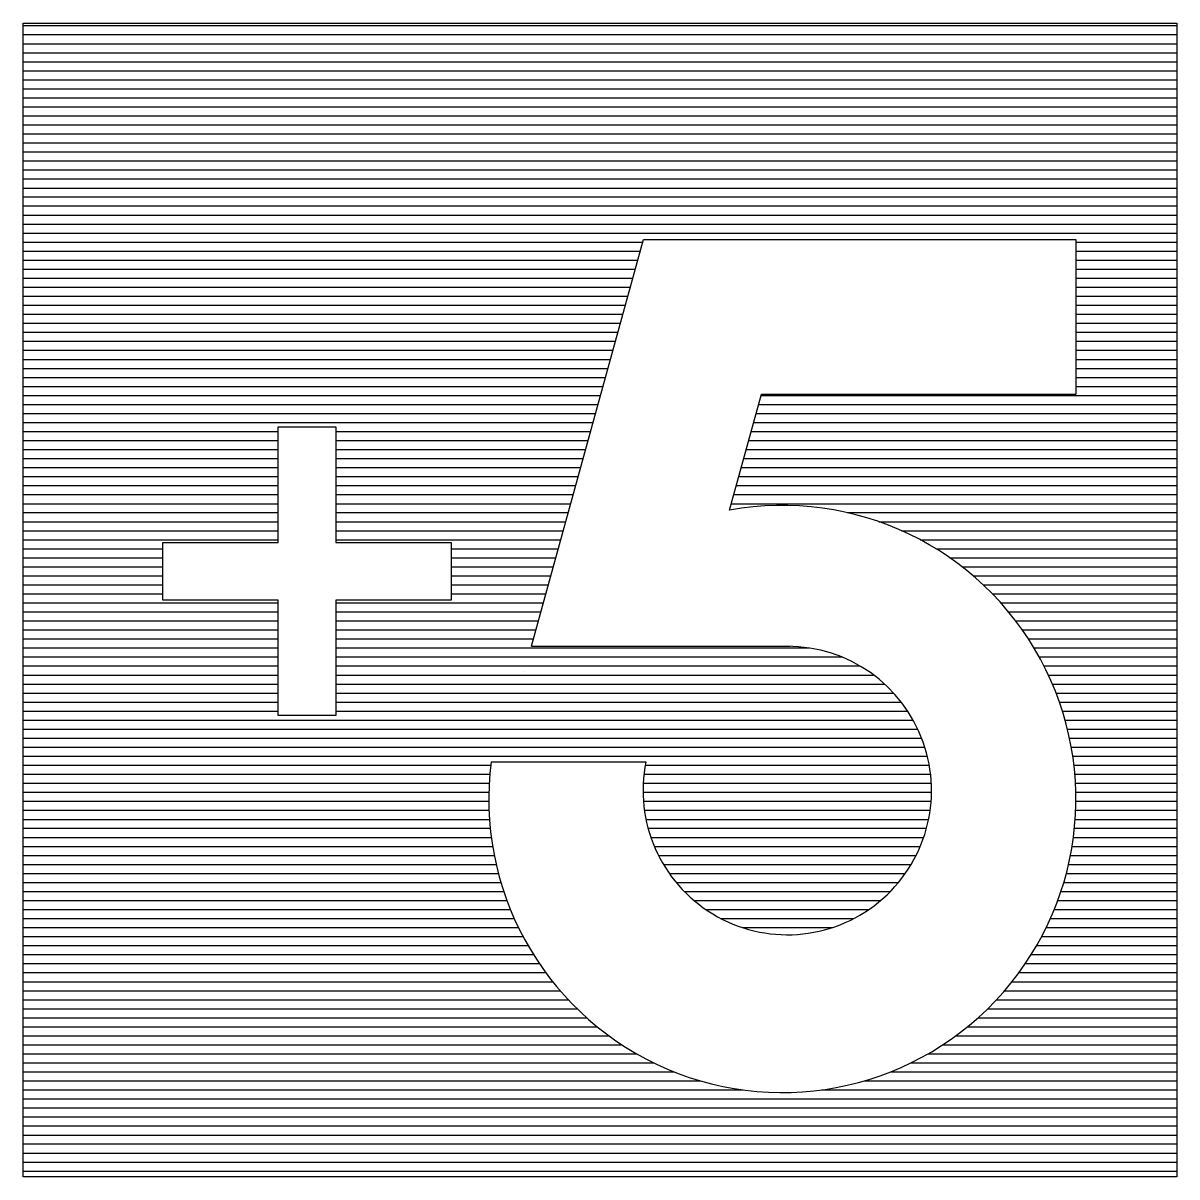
# Model space of a CAD drawing. Header units: millimetres. Extents: x -3 to 2253, y -3 to 1300.
# Drawn here: x 512.47 to 524.47, y 899.22 to 911.22 of the extents above; entities that cross this region are included whole.
import ezdxf

# ---------------------------------------------------------------- set-up
doc = ezdxf.new("R2010")
doc.units = ezdxf.units.MM
doc.layers.add('GROEN', color=3, linetype='Continuous')
doc.layers.add('VEILIG', color=7, linetype='Continuous')

# ---------------------------------------------------------------- blocks, each defined once
blk = doc.blocks.new('*X597')
at = {"color": 0}
for p, q in [((7.47, 6.191), (19.47, 6.191)), ((7.47, 6.097), (19.47, 6.097)), ((7.47, 6.003), (19.47, 6.003)), ((7.47, 5.909), (19.47, 5.909)), ((7.47, 5.816), (19.47, 5.816)), ((7.47, 5.722), (19.47, 5.722)), ((7.47, 5.628), (19.47, 5.628)), ((7.47, 5.534), (19.47, 5.534)), ((7.47, 5.44), (19.47, 5.44)), ((7.47, 5.347), (19.47, 5.347)), ((7.47, 5.253), (19.47, 5.253)), ((7.47, 5.159), (19.47, 5.159)), ((7.47, 5.065), (19.47, 5.065)), ((7.47, 4.971), (19.47, 4.971)), ((7.47, 4.878), (19.47, 4.878)), ((7.47, 4.784), (19.47, 4.784)), ((7.47, 4.69), (19.47, 4.69)), ((7.47, 4.596), (19.47, 4.596)), ((7.47, 4.502), (19.47, 4.502)), ((7.47, 4.409), (19.47, 4.409)), ((7.47, 4.315), (19.47, 4.315)), ((7.47, 4.221), (19.47, 4.221)), ((7.47, 4.127), (19.47, 4.127)), ((7.47, 4.033), (19.47, 4.033)), ((7.47, 3.94), (13.916, 3.94)), ((7.47, 3.846), (13.89, 3.846)), ((18.419, 3.94), (19.47, 3.94)), ((18.419, 3.846), (19.47, 3.846)), ((7.47, 3.752), (13.864, 3.752)), ((18.419, 3.752), (19.47, 3.752)), ((7.47, 3.658), (13.838, 3.658)), ((18.419, 3.658), (19.47, 3.658)), ((7.47, 3.564), (13.813, 3.564)), ((18.419, 3.564), (19.47, 3.564)), ((7.47, 3.471), (13.787, 3.471)), ((7.47, 3.377), (13.761, 3.377)), ((18.419, 3.471), (19.47, 3.471)), ((18.419, 3.377), (19.47, 3.377)), ((7.47, 3.283), (13.735, 3.283)), ((18.419, 3.283), (19.47, 3.283)), ((7.47, 3.189), (13.709, 3.189)), ((18.419, 3.189), (19.47, 3.189)), ((7.47, 3.095), (13.683, 3.095)), ((7.47, 3.002), (13.658, 3.002)), ((18.419, 3.095), (19.47, 3.095)), ((18.419, 3.002), (19.47, 3.002)), ((7.47, 2.908), (13.632, 2.908)), ((18.419, 2.908), (19.47, 2.908)), ((7.47, 2.814), (13.606, 2.814)), ((18.419, 2.814), (19.47, 2.814)), ((7.47, 2.72), (13.58, 2.72)), ((18.419, 2.72), (19.47, 2.72)), ((7.47, 2.626), (13.554, 2.626)), ((7.47, 2.533), (13.528, 2.533)), ((18.419, 2.626), (19.47, 2.626)), ((18.419, 2.533), (19.47, 2.533)), ((7.47, 2.439), (13.503, 2.439)), ((18.419, 2.439), (19.47, 2.439)), ((7.47, 2.345), (13.477, 2.345)), ((15.147, 2.345), (19.47, 2.345)), ((7.47, 2.251), (13.451, 2.251)), ((15.121, 2.251), (19.47, 2.251)), ((7.47, 2.157), (13.425, 2.157)), ((7.47, 2.064), (13.399, 2.064)), ((15.069, 2.064), (19.47, 2.064)), ((15.095, 2.157), (19.47, 2.157)), ((7.47, 1.97), (10.122, 1.97)), ((10.722, 1.97), (13.374, 1.97)), ((15.043, 1.97), (19.47, 1.97)), ((7.47, 1.876), (10.122, 1.876)), ((10.722, 1.876), (13.348, 1.876)), ((15.018, 1.876), (19.47, 1.876)), ((7.47, 1.782), (10.122, 1.782)), ((7.47, 1.688), (10.122, 1.688)), ((10.722, 1.782), (13.322, 1.782)), ((10.722, 1.688), (13.296, 1.688)), ((14.966, 1.688), (19.47, 1.688)), ((14.992, 1.782), (19.47, 1.782)), ((7.47, 1.595), (10.122, 1.595)), ((10.722, 1.595), (13.27, 1.595)), ((14.94, 1.595), (19.47, 1.595)), ((7.47, 1.501), (10.122, 1.501)), ((10.722, 1.501), (13.244, 1.501)), ((14.914, 1.501), (19.47, 1.501)), ((7.47, 1.407), (10.122, 1.407)), ((10.722, 1.407), (13.219, 1.407)), ((14.888, 1.407), (19.47, 1.407)), ((7.47, 1.313), (10.122, 1.313)), ((7.47, 1.219), (10.122, 1.219)), ((10.722, 1.313), (13.193, 1.313)), ((10.722, 1.219), (13.167, 1.219)), ((14.837, 1.219), (19.47, 1.219)), ((14.863, 1.313), (19.47, 1.313)), ((7.47, 1.126), (10.122, 1.126)), ((10.722, 1.126), (13.141, 1.126)), ((16.041, 1.126), (19.47, 1.126)), ((7.47, 1.032), (10.122, 1.032)), ((10.722, 1.032), (13.115, 1.032)), ((16.369, 1.032), (19.47, 1.032)), ((7.47, 0.938), (10.122, 0.938)), ((7.47, 0.844), (10.122, 0.844)), ((10.722, 0.938), (13.089, 0.938)), ((10.722, 0.844), (13.064, 0.844)), ((16.606, 0.938), (19.47, 0.938)), ((16.799, 0.844), (19.47, 0.844)), ((7.47, 0.75), (8.922, 0.75)), ((11.922, 0.75), (13.038, 0.75)), ((16.963, 0.75), (19.47, 0.75)), ((7.47, 0.657), (8.922, 0.657)), ((11.922, 0.657), (13.012, 0.657)), ((17.106, 0.657), (19.47, 0.657)), ((7.47, 0.563), (8.922, 0.563)), ((11.922, 0.563), (12.986, 0.563)), ((17.234, 0.563), (19.47, 0.563)), ((7.47, 0.469), (8.922, 0.469)), ((7.47, 0.375), (8.922, 0.375)), ((11.922, 0.469), (12.96, 0.469)), ((11.922, 0.375), (12.934, 0.375)), ((17.35, 0.469), (19.47, 0.469)), ((17.454, 0.375), (19.47, 0.375)), ((7.47, 0.281), (8.922, 0.281)), ((11.922, 0.281), (12.909, 0.281)), ((17.55, 0.281), (19.47, 0.281)), ((7.47, 0.188), (10.122, 0.188)), ((10.722, 0.188), (12.883, 0.188)), ((17.638, 0.188), (19.47, 0.188)), ((7.47, 0.094), (10.122, 0.094)), ((7.47, 0), (10.122, 0)), ((10.722, 0.094), (12.857, 0.094)), ((10.722, 0), (12.831, 0)), ((17.719, 0.094), (19.47, 0.094)), ((17.793, 0), (19.47, 0)), ((7.47, -0.094), (10.122, -0.094)), ((10.722, -0.094), (12.805, -0.094)), ((17.862, -0.094), (19.47, -0.094)), ((7.47, -0.188), (10.122, -0.188)), ((10.722, -0.188), (12.779, -0.188)), ((17.926, -0.188), (19.47, -0.188)), ((7.47, -0.281), (10.122, -0.281)), ((10.722, -0.281), (15.646, -0.281)), ((17.984, -0.281), (19.47, -0.281)), ((7.47, -0.375), (10.122, -0.375)), ((7.47, -0.469), (10.122, -0.469)), ((10.722, -0.375), (15.985, -0.375)), ((10.722, -0.469), (16.175, -0.469)), ((18.038, -0.375), (19.47, -0.375)), ((18.088, -0.469), (19.47, -0.469)), ((7.47, -0.563), (10.122, -0.563)), ((10.722, -0.563), (16.316, -0.563)), ((18.134, -0.563), (19.47, -0.563)), ((7.47, -0.657), (10.122, -0.657)), ((10.722, -0.657), (16.43, -0.657)), ((18.175, -0.657), (19.47, -0.657)), ((7.47, -0.75), (10.122, -0.75)), ((10.722, -0.75), (16.524, -0.75)), ((18.214, -0.75), (19.47, -0.75)), ((7.47, -0.844), (10.122, -0.844)), ((7.47, -0.938), (10.122, -0.938)), ((10.722, -0.844), (16.603, -0.844)), ((10.722, -0.938), (16.67, -0.938)), ((18.248, -0.844), (19.47, -0.844)), ((18.279, -0.938), (19.47, -0.938)), ((7.47, -1.032), (16.727, -1.032)), ((18.307, -1.032), (19.47, -1.032)), ((7.47, -1.126), (16.775, -1.126)), ((18.332, -1.126), (19.47, -1.126)), ((7.47, -1.219), (16.816, -1.219)), ((7.47, -1.313), (16.849, -1.313)), ((18.353, -1.219), (19.47, -1.219)), ((18.371, -1.313), (19.47, -1.313)), ((7.47, -1.407), (16.875, -1.407)), ((18.387, -1.407), (19.47, -1.407)), ((7.47, -1.501), (12.333, -1.501)), ((13.941, -1.501), (16.895, -1.501)), ((18.399, -1.501), (19.47, -1.501)), ((7.47, -1.595), (12.324, -1.595)), ((13.928, -1.595), (16.908, -1.595)), ((18.408, -1.595), (19.47, -1.595)), ((7.47, -1.688), (12.317, -1.688)), ((7.47, -1.782), (12.314, -1.782)), ((13.918, -1.782), (16.918, -1.782)), ((13.92, -1.688), (16.916, -1.688)), ((18.415, -1.688), (19.47, -1.688)), ((18.418, -1.782), (19.47, -1.782)), ((7.47, -1.876), (12.313, -1.876)), ((13.922, -1.876), (16.914, -1.876)), ((18.419, -1.876), (19.47, -1.876)), ((7.47, -1.97), (12.315, -1.97)), ((13.932, -1.97), (16.904, -1.97)), ((18.417, -1.97), (19.47, -1.97)), ((7.47, -2.064), (12.32, -2.064)), ((7.47, -2.157), (12.328, -2.157)), ((13.948, -2.064), (16.888, -2.064)), ((13.97, -2.157), (16.865, -2.157)), ((18.404, -2.157), (19.47, -2.157)), ((18.412, -2.064), (19.47, -2.064)), ((7.47, -2.251), (12.339, -2.251)), ((13.999, -2.251), (16.837, -2.251)), ((18.393, -2.251), (19.47, -2.251)), ((7.47, -2.345), (12.353, -2.345)), ((14.035, -2.345), (16.801, -2.345)), ((18.379, -2.345), (19.47, -2.345)), ((7.47, -2.439), (12.37, -2.439)), ((14.078, -2.439), (16.758, -2.439)), ((18.362, -2.439), (19.47, -2.439)), ((7.47, -2.533), (12.39, -2.533)), ((7.47, -2.626), (12.413, -2.626)), ((14.13, -2.533), (16.706, -2.533)), ((14.191, -2.626), (16.645, -2.626)), ((18.319, -2.626), (19.47, -2.626)), ((18.342, -2.533), (19.47, -2.533)), ((7.47, -2.72), (12.439, -2.72)), ((14.262, -2.72), (16.574, -2.72)), ((18.293, -2.72), (19.47, -2.72)), ((7.47, -2.814), (12.469, -2.814)), ((14.347, -2.814), (16.489, -2.814)), ((18.264, -2.814), (19.47, -2.814)), ((7.47, -2.908), (12.501, -2.908)), ((14.448, -2.908), (16.388, -2.908)), ((18.231, -2.908), (19.47, -2.908)), ((7.47, -3.002), (12.538, -3.002)), ((7.47, -3.095), (12.578, -3.095)), ((14.57, -3.002), (16.265, -3.002)), ((14.727, -3.095), (16.109, -3.095)), ((18.154, -3.095), (19.47, -3.095)), ((18.194, -3.002), (19.47, -3.002)), ((7.47, -3.189), (12.621, -3.189)), ((14.95, -3.189), (15.886, -3.189)), ((18.111, -3.189), (19.47, -3.189)), ((7.47, -3.283), (12.669, -3.283)), ((18.063, -3.283), (19.47, -3.283)), ((7.47, -3.377), (12.721, -3.377)), ((7.47, -3.471), (12.777, -3.471)), ((17.955, -3.471), (19.47, -3.471)), ((18.011, -3.377), (19.47, -3.377)), ((7.47, -3.564), (12.838, -3.564)), ((17.894, -3.564), (19.47, -3.564)), ((7.47, -3.658), (12.905, -3.658)), ((17.828, -3.658), (19.47, -3.658)), ((7.47, -3.752), (12.976, -3.752)), ((17.756, -3.752), (19.47, -3.752)), ((7.47, -3.846), (13.054, -3.846)), ((7.47, -3.94), (13.138, -3.94)), ((17.594, -3.94), (19.47, -3.94)), ((17.678, -3.846), (19.47, -3.846)), ((7.47, -4.033), (13.23, -4.033)), ((17.502, -4.033), (19.47, -4.033)), ((7.47, -4.127), (13.33, -4.127)), ((17.402, -4.127), (19.47, -4.127)), ((7.47, -4.221), (13.44, -4.221)), ((7.47, -4.315), (13.562, -4.315)), ((17.17, -4.315), (19.47, -4.315)), ((17.292, -4.221), (19.47, -4.221)), ((7.47, -4.409), (13.697, -4.409)), ((17.035, -4.409), (19.47, -4.409)), ((7.47, -4.502), (13.851, -4.502)), ((16.881, -4.502), (19.47, -4.502)), ((7.47, -4.596), (14.028, -4.596)), ((16.704, -4.596), (19.47, -4.596)), ((7.47, -4.69), (14.241, -4.69)), ((7.47, -4.784), (14.514, -4.784)), ((16.218, -4.784), (19.47, -4.784)), ((16.492, -4.69), (19.47, -4.69)), ((7.47, -4.878), (14.958, -4.878)), ((15.774, -4.878), (19.47, -4.878)), ((7.47, -4.971), (19.47, -4.971)), ((7.47, -5.065), (19.47, -5.065)), ((7.47, -5.159), (19.47, -5.159)), ((7.47, -5.253), (19.47, -5.253)), ((7.47, -5.347), (19.47, -5.347)), ((7.47, -5.44), (19.47, -5.44)), ((7.47, -5.534), (19.47, -5.534)), ((7.47, -5.628), (19.47, -5.628)), ((7.47, -5.722), (19.47, -5.722))]:
    blk.add_line(p, q, dxfattribs=at)
blk = doc.blocks.new('PIC-135')
at = {"layer": 'VEILIG'}
for p, q in [((7.47, 6.217), (19.47, 6.217)), ((7.47, -5.783), (7.47, 6.217)), ((19.47, 6.217), (19.47, -5.783)), ((12.758, -0.264), (13.924, 3.967)), ((13.924, 3.967), (18.419, 3.967)), ((13.924, 3.967), (17.22, 3.967)), ((18.419, 3.967), (18.419, 2.357)), ((14.818, 1.152), (15.15, 2.357)), ((15.15, 2.357), (18.419, 2.357)), ((12.758, -0.264), (15.447, -0.264)), ((12.338, -1.464), (13.948, -1.464)), ((19.47, -5.783), (7.47, -5.783))]:
    blk.add_line(p, q, dxfattribs=at)
blk.add_lwpolyline([(10.122, 0.217), (8.922, 0.217), (8.922, 0.817), (10.122, 0.817), (10.122, 2.017), (10.722, 2.017), (10.722, 0.817), (11.922, 0.817), (11.922, 0.217), (10.722, 0.217), (10.722, -0.983), (10.122, -0.983)], close=True, dxfattribs=at)
for points in [[(12.338, -1.464, 3.061242), (14.818, 1.152, 3.665123)], [(12.685, -0.529), (12.685, -0.529, 3.665123)]]:
    blk.add_lwpolyline(points, format="xyb", dxfattribs=at)
blk.add_arc((15.418, -1.764), 1.5, 168.463, 90, dxfattribs=at)
at = {"layer": 'GROEN'}
blk.add_blockref('*X597', (0, 0), dxfattribs=at)

msp = doc.modelspace()

# ---------------------------------------------------------------- block references
msp.add_blockref('PIC-135', (505, 905))

doc.saveas('drawing.dxf')
